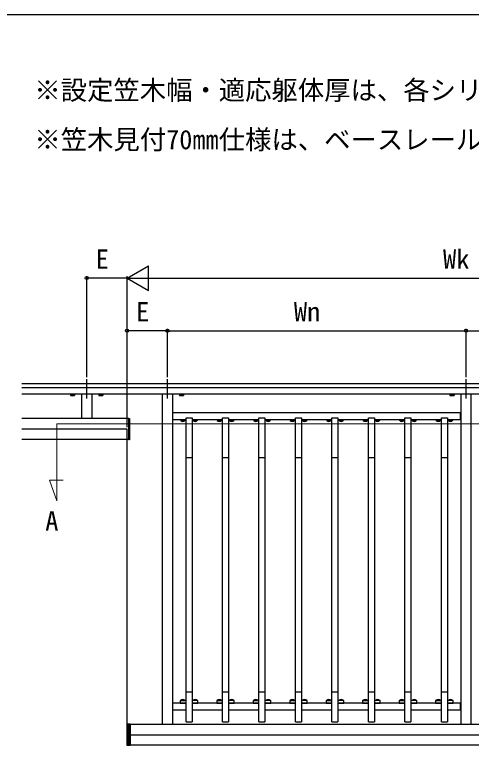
# Model space of a CAD drawing. Units: millimetres, scale not verified. Extents: x -875 to 875, y -1299 to 1292.
# Drawn here: x 177.7 to 437.8, y 834.7 to 1250.8 of the extents above; entities that cross this region are included whole.
import ezdxf
from ezdxf.enums import TextEntityAlignment as Align

# ---------------------------------------------------------------- set-up
doc = ezdxf.new("R2010")
doc.units = ezdxf.units.MM
doc.header["$LTSCALE"] = 8
for name, color, linetype in [('0-2_USER1', 3, 'Continuous'), ('0-7_YKK_A1', 4, 'Continuous'), ('0-8_YKK_D', 6, 'Continuous'), ('0-9_YKK_ZWAK', 7, 'Continuous')]:
    doc.layers.add(name, color=color, linetype=linetype)
doc.layers.add('0-5_YKK_12', color=2, linetype='Continuous', lineweight=18)
doc.styles.add('ＭＳ ゴシック', font='')
doc.styles.get('ＭＳ ゴシック').set_extended_font_data('MS Gothic')

msp = doc.modelspace()

# ---------------------------------------------------------------- linework, layer by layer
at = {"layer": '0-5_YKK_12'}
for points in [[(201.757, 1017.8), (201.757, 974), (197.498, 985.7), (205.298, 985.7)], [(201.757, 1017.8), (597.957, 1017.8), (597.957, 977.5)]]:
    msp.add_lwpolyline(points, dxfattribs=at)
at = {"layer": '0-7_YKK_A1'}
for p, q in [((181.757, 1040.8), (687.757, 1040.8)), ((218.757, 1032.3), (218.757, 1043.3)), ((264.757, 1032.3), (264.757, 1043.3)), ((434.757, 1032.3), (434.757, 1043.3)), ((181.757, 1038.4), (687.757, 1038.4)), ((181.757, 1034.8), (687.757, 1034.8)), ((209.602, 1034.68), (211.912, 1034.68)), ((209.602, 1034.68), (209.602, 1033.969)), ((209.757, 1033.88), (209.602, 1033.969)), ((209.757, 1033.88), (211.757, 1033.88)), ((210.18, 1034.68), (210.18, 1033.969)), ((210.247, 1034.8), (210.247, 1034.68)), ((211.137, 1034.351), (210.757, 1034.553)), ((211.367, 1033.879), (211.137, 1034.351)), ((211.267, 1034.8), (211.267, 1034.68)), ((211.334, 1034.68), (211.334, 1033.969)), ((211.757, 1033.88), (211.912, 1033.969)), ((211.912, 1034.68), (211.912, 1033.969)), ((212.007, 1034.68), (212.007, 1034.8)), ((215.757, 1034.8), (215.757, 1020.8)), ((221.757, 1034.8), (221.757, 1020.8)), ((225.602, 1034.68), (227.912, 1034.68)), ((225.602, 1034.68), (225.602, 1033.969)), ((225.757, 1033.88), (225.602, 1033.969)), ((225.757, 1033.88), (227.757, 1033.88)), ((226.18, 1034.68), (226.18, 1033.969)), ((226.247, 1034.8), (226.247, 1034.68)), ((227.137, 1034.351), (226.757, 1034.553)), ((227.367, 1033.879), (227.137, 1034.351)), ((227.267, 1034.8), (227.267, 1034.68)), ((227.334, 1034.68), (227.334, 1033.969)), ((227.757, 1033.88), (227.912, 1033.969)), ((227.912, 1034.68), (227.912, 1033.969)), ((228.007, 1034.68), (228.007, 1034.8)), ((261.757, 1034.8), (261.757, 846.8)), ((271.602, 1034.68), (273.912, 1034.68)), ((271.602, 1034.68), (271.602, 1033.969)), ((271.757, 1033.88), (271.602, 1033.969)), ((271.757, 1033.88), (273.757, 1033.88)), ((272.18, 1034.68), (272.18, 1033.969)), ((272.247, 1034.8), (272.247, 1034.68)), ((273.137, 1034.351), (272.757, 1034.553)), ((273.367, 1033.879), (273.137, 1034.351)), ((273.267, 1034.8), (273.267, 1034.68)), ((273.334, 1034.68), (273.334, 1033.969)), ((273.757, 1033.88), (273.912, 1033.969)), ((273.912, 1034.68), (273.912, 1033.969)), ((274.007, 1034.68), (274.007, 1034.8)), ((425.602, 1034.68), (427.912, 1034.68)), ((425.602, 1034.68), (425.602, 1033.969)), ((425.757, 1033.88), (425.602, 1033.969)), ((425.757, 1033.88), (427.757, 1033.88)), ((426.18, 1034.68), (426.18, 1033.969)), ((426.247, 1034.8), (426.247, 1034.68)), ((427.137, 1034.351), (426.757, 1034.553)), ((427.367, 1033.879), (427.137, 1034.351)), ((427.267, 1034.8), (427.267, 1034.68)), ((427.334, 1034.68), (427.334, 1033.969)), ((427.757, 1033.88), (427.912, 1033.969)), ((427.912, 1034.68), (427.912, 1033.969)), ((428.007, 1034.68), (428.007, 1034.8)), ((431.757, 1034.8), (431.757, 846.8)), ((431.657, 1024.1), (267.857, 1024.1)), ((267.857, 1020.1), (267.857, 1024.1)), ((431.657, 1020.1), (431.657, 1024.1)), ((242.757, 1020.8), (181.757, 1020.8)), ((242.757, 1008.8), (242.757, 1020.8)), ((275.357, 1020.1), (267.857, 1020.1)), ((272.377, 1019.8), (274.737, 1019.8)), ((272.377, 1019.8), (272.377, 1019.698)), ((272.377, 1019.698), (274.737, 1019.698)), ((274.737, 1019.8), (274.737, 1019.698)), ((275.357, 1021.3), (278.757, 1021.3)), ((275.357, 848.2), (275.357, 1021.3)), ((278.757, 1021.3), (278.757, 848.2)), ((296.077, 1020.1), (278.757, 1020.1)), ((279.377, 1019.8), (279.377, 1019.698)), ((281.737, 1019.8), (279.377, 1019.8)), ((281.737, 1019.698), (279.377, 1019.698)), ((281.737, 1019.8), (281.737, 1019.698)), ((293.097, 1019.8), (295.457, 1019.8)), ((293.097, 1019.8), (293.097, 1019.698)), ((293.097, 1019.698), (295.457, 1019.698)), ((295.457, 1019.8), (295.457, 1019.698)), ((296.077, 1021.3), (299.477, 1021.3)), ((296.077, 848.2), (296.077, 1021.3)), ((299.477, 1021.3), (299.477, 848.2)), ((316.857, 1020.1), (299.477, 1020.1)), ((300.097, 1019.8), (300.097, 1019.698)), ((302.457, 1019.8), (300.097, 1019.8)), ((302.457, 1019.698), (300.097, 1019.698)), ((302.457, 1019.8), (302.457, 1019.698)), ((313.877, 1019.8), (316.237, 1019.8)), ((313.877, 1019.8), (313.877, 1019.698)), ((313.877, 1019.698), (316.237, 1019.698)), ((316.237, 1019.8), (316.237, 1019.698)), ((316.857, 1021.3), (320.257, 1021.3)), ((316.857, 848.2), (316.857, 1021.3)), ((320.257, 1021.3), (320.257, 848.2)), ((337.637, 1020.1), (320.257, 1020.1)), ((320.877, 1019.8), (320.877, 1019.698)), ((323.237, 1019.8), (320.877, 1019.8)), ((323.237, 1019.698), (320.877, 1019.698)), ((323.237, 1019.8), (323.237, 1019.698)), ((334.657, 1019.8), (337.017, 1019.8)), ((334.657, 1019.8), (334.657, 1019.698)), ((334.657, 1019.698), (337.017, 1019.698)), ((337.017, 1019.8), (337.017, 1019.698)), ((337.637, 1021.3), (341.037, 1021.3)), ((337.637, 848.2), (337.637, 1021.3)), ((341.037, 1021.3), (341.037, 848.2)), ((358.417, 1020.1), (341.037, 1020.1)), ((341.657, 1019.8), (341.657, 1019.698)), ((344.017, 1019.8), (341.657, 1019.8)), ((344.017, 1019.698), (341.657, 1019.698)), ((344.017, 1019.8), (344.017, 1019.698)), ((355.437, 1019.8), (357.797, 1019.8)), ((355.437, 1019.8), (355.437, 1019.698)), ((355.437, 1019.698), (357.797, 1019.698)), ((357.797, 1019.8), (357.797, 1019.698)), ((358.417, 1021.3), (361.817, 1021.3)), ((358.417, 848.2), (358.417, 1021.3)), ((361.817, 1021.3), (361.817, 848.2)), ((379.197, 1020.1), (361.817, 1020.1)), ((362.437, 1019.8), (362.437, 1019.698)), ((364.797, 1019.8), (362.437, 1019.8)), ((364.797, 1019.698), (362.437, 1019.698)), ((364.797, 1019.8), (364.797, 1019.698)), ((376.217, 1019.8), (378.577, 1019.8)), ((376.217, 1019.8), (376.217, 1019.698)), ((376.217, 1019.698), (378.577, 1019.698)), ((378.577, 1019.8), (378.577, 1019.698)), ((379.197, 1021.3), (382.597, 1021.3)), ((379.197, 848.2), (379.197, 1021.3)), ((382.597, 1021.3), (382.597, 848.2)), ((399.977, 1020.1), (382.597, 1020.1)), ((383.217, 1019.8), (383.217, 1019.698)), ((385.577, 1019.8), (383.217, 1019.8)), ((385.577, 1019.698), (383.217, 1019.698)), ((385.577, 1019.8), (385.577, 1019.698)), ((396.997, 1019.8), (399.357, 1019.8)), ((396.997, 1019.8), (396.997, 1019.698)), ((396.997, 1019.698), (399.357, 1019.698)), ((399.357, 1019.8), (399.357, 1019.698)), ((399.977, 1021.3), (403.377, 1021.3)), ((399.977, 848.2), (399.977, 1021.3)), ((403.377, 1021.3), (403.377, 848.2)), ((420.757, 1020.1), (403.377, 1020.1)), ((403.997, 1019.8), (403.997, 1019.698)), ((406.357, 1019.8), (403.997, 1019.8)), ((406.357, 1019.698), (403.997, 1019.698)), ((406.357, 1019.8), (406.357, 1019.698)), ((417.777, 1019.8), (420.137, 1019.8)), ((417.777, 1019.8), (417.777, 1019.698)), ((417.777, 1019.698), (420.137, 1019.698)), ((420.137, 1019.8), (420.137, 1019.698)), ((420.757, 1021.3), (424.157, 1021.3)), ((420.757, 848.2), (420.757, 1021.3)), ((424.157, 1021.3), (424.157, 848.2)), ((431.657, 1020.1), (424.157, 1020.1)), ((424.777, 1019.8), (424.777, 1019.698)), ((427.137, 1019.8), (424.777, 1019.8)), ((427.137, 1019.698), (424.777, 1019.698)), ((427.137, 1019.8), (427.137, 1019.698)), ((241.757, 1014.8), (181.757, 1014.8)), ((242.757, 1008.8), (181.757, 1008.8)), ((275.357, 998.6), (278.757, 998.6)), ((296.077, 998.6), (299.477, 998.6)), ((316.857, 998.6), (320.257, 998.6)), ((337.637, 998.6), (341.037, 998.6)), ((358.417, 998.6), (361.817, 998.6)), ((379.197, 998.6), (382.597, 998.6)), ((399.977, 998.6), (403.377, 998.6)), ((420.757, 998.6), (424.157, 998.6)), ((275.357, 865.14), (278.757, 865.14)), ((296.077, 865.14), (299.477, 865.14)), ((316.857, 865.14), (320.257, 865.14)), ((337.637, 865.14), (341.037, 865.14)), ((358.417, 865.14), (361.817, 865.14)), ((379.197, 865.14), (382.597, 865.14)), ((399.977, 865.14), (403.377, 865.14)), ((420.757, 865.14), (424.157, 865.14)), ((275.357, 858.8), (267.857, 858.8)), ((267.857, 854.8), (267.857, 858.8)), ((272.057, 858.8), (275.357, 858.8)), ((272.377, 860.302), (274.737, 860.302)), ((272.377, 860.2), (272.377, 860.302)), ((272.377, 860.2), (274.737, 860.2)), ((274.737, 860.2), (274.737, 860.302)), ((296.077, 858.8), (278.757, 858.8)), ((279.377, 860.2), (279.377, 860.302)), ((281.737, 860.302), (279.377, 860.302)), ((281.737, 860.2), (279.377, 860.2)), ((281.737, 860.2), (281.737, 860.302)), ((292.777, 858.8), (296.077, 858.8)), ((293.097, 860.302), (295.457, 860.302)), ((293.097, 860.2), (293.097, 860.302)), ((293.097, 860.2), (295.457, 860.2)), ((295.457, 860.2), (295.457, 860.302)), ((316.857, 858.8), (299.477, 858.8)), ((300.097, 860.2), (300.097, 860.302)), ((302.457, 860.302), (300.097, 860.302)), ((302.457, 860.2), (300.097, 860.2)), ((302.457, 860.2), (302.457, 860.302)), ((313.557, 858.8), (316.857, 858.8)), ((313.877, 860.302), (316.237, 860.302)), ((313.877, 860.2), (313.877, 860.302)), ((313.877, 860.2), (316.237, 860.2)), ((316.237, 860.2), (316.237, 860.302)), ((337.637, 858.8), (320.257, 858.8)), ((320.877, 860.2), (320.877, 860.302)), ((323.237, 860.302), (320.877, 860.302)), ((323.237, 860.2), (320.877, 860.2)), ((323.237, 860.2), (323.237, 860.302)), ((334.337, 858.8), (337.637, 858.8)), ((334.657, 860.302), (337.017, 860.302)), ((334.657, 860.2), (334.657, 860.302)), ((334.657, 860.2), (337.017, 860.2)), ((337.017, 860.2), (337.017, 860.302)), ((358.417, 858.8), (341.037, 858.8)), ((341.657, 860.2), (341.657, 860.302)), ((344.017, 860.302), (341.657, 860.302)), ((344.017, 860.2), (341.657, 860.2)), ((344.017, 860.2), (344.017, 860.302)), ((355.117, 858.8), (358.417, 858.8)), ((355.437, 860.302), (357.797, 860.302)), ((355.437, 860.2), (355.437, 860.302)), ((355.437, 860.2), (357.797, 860.2)), ((357.797, 860.2), (357.797, 860.302)), ((379.197, 858.8), (361.817, 858.8)), ((362.437, 860.2), (362.437, 860.302)), ((364.797, 860.302), (362.437, 860.302)), ((364.797, 860.2), (362.437, 860.2)), ((364.797, 860.2), (364.797, 860.302)), ((375.897, 858.8), (379.197, 858.8)), ((376.217, 860.302), (378.577, 860.302)), ((376.217, 860.2), (376.217, 860.302)), ((376.217, 860.2), (378.577, 860.2)), ((378.577, 860.2), (378.577, 860.302)), ((399.977, 858.8), (382.597, 858.8)), ((383.217, 860.2), (383.217, 860.302)), ((385.577, 860.302), (383.217, 860.302)), ((385.577, 860.2), (383.217, 860.2)), ((385.577, 860.2), (385.577, 860.302)), ((396.677, 858.8), (399.977, 858.8)), ((396.997, 860.302), (399.357, 860.302)), ((396.997, 860.2), (396.997, 860.302)), ((396.997, 860.2), (399.357, 860.2)), ((399.357, 860.2), (399.357, 860.302)), ((420.757, 858.8), (403.377, 858.8)), ((403.997, 860.2), (403.997, 860.302)), ((406.357, 860.302), (403.997, 860.302)), ((406.357, 860.2), (403.997, 860.2)), ((406.357, 860.2), (406.357, 860.302)), ((417.457, 858.8), (420.757, 858.8)), ((417.777, 860.302), (420.137, 860.302)), ((417.777, 860.2), (417.777, 860.302)), ((417.777, 860.2), (420.137, 860.2)), ((420.137, 860.2), (420.137, 860.302)), ((431.657, 858.8), (424.157, 858.8)), ((424.777, 860.2), (424.777, 860.302)), ((427.137, 860.302), (424.777, 860.302)), ((427.137, 860.2), (424.777, 860.2)), ((427.137, 860.2), (427.137, 860.302)), ((431.657, 854.8), (431.657, 858.8)), ((275.357, 854.8), (267.857, 854.8)), ((296.077, 854.8), (278.757, 854.8)), ((316.857, 854.8), (299.477, 854.8)), ((337.637, 854.8), (320.257, 854.8)), ((358.417, 854.8), (341.037, 854.8)), ((379.197, 854.8), (361.817, 854.8)), ((399.977, 854.8), (382.597, 854.8)), ((420.757, 854.8), (403.377, 854.8)), ((431.657, 854.8), (424.157, 854.8)), ((241.957, 846.9), (241.957, 834.7)), ((242.257, 846.9), (242.257, 834.7)), ((242.557, 846.9), (242.557, 834.7)), ((242.857, 846.9), (242.857, 834.7)), ((243.157, 846.9), (243.157, 834.7)), ((243.457, 846.8), (626.057, 846.8)), ((275.357, 848.2), (278.757, 848.2)), ((296.077, 848.2), (299.477, 848.2)), ((316.857, 848.2), (320.257, 848.2)), ((337.637, 848.2), (341.037, 848.2)), ((358.417, 848.2), (361.817, 848.2)), ((379.197, 848.2), (382.597, 848.2)), ((399.977, 848.2), (403.377, 848.2)), ((420.757, 848.2), (424.157, 848.2)), ((241.757, 840.8), (627.757, 840.8)), ((626.057, 834.8), (243.457, 834.8))]:
    msp.add_line(p, q, dxfattribs=at)
for points in [[(209.507, 1034.8), (209.507, 1034.68), (212.007, 1034.68)], [(210.147, 1033.879), (210.377, 1034.351), (210.757, 1034.553)], [(225.507, 1034.8), (225.507, 1034.68), (228.007, 1034.68)], [(226.147, 1033.879), (226.377, 1034.351), (226.757, 1034.553)], [(261.757, 846.8), (267.757, 846.8), (267.757, 1034.8)], [(271.507, 1034.8), (271.507, 1034.68), (274.007, 1034.68)], [(272.147, 1033.879), (272.377, 1034.351), (272.757, 1034.553)], [(425.507, 1034.8), (425.507, 1034.68), (428.007, 1034.68)], [(426.147, 1033.879), (426.377, 1034.351), (426.757, 1034.553)], [(431.757, 846.8), (437.757, 846.8), (437.757, 1034.8)], [(275.357, 1019.8), (272.057, 1019.8), (272.057, 1020.1)], [(282.057, 1020.1), (282.057, 1019.8), (278.757, 1019.8)], [(296.077, 1019.8), (292.777, 1019.8), (292.777, 1020.1)], [(302.777, 1020.1), (302.777, 1019.8), (299.477, 1019.8)], [(316.857, 1019.8), (313.557, 1019.8), (313.557, 1020.1)], [(323.557, 1020.1), (323.557, 1019.8), (320.257, 1019.8)], [(337.637, 1019.8), (334.337, 1019.8), (334.337, 1020.1)], [(344.337, 1020.1), (344.337, 1019.8), (341.037, 1019.8)], [(358.417, 1019.8), (355.117, 1019.8), (355.117, 1020.1)], [(365.117, 1020.1), (365.117, 1019.8), (361.817, 1019.8)], [(379.197, 1019.8), (375.897, 1019.8), (375.897, 1020.1)], [(385.897, 1020.1), (385.897, 1019.8), (382.597, 1019.8)], [(399.977, 1019.8), (396.677, 1019.8), (396.677, 1020.1)], [(406.677, 1020.1), (406.677, 1019.8), (403.377, 1019.8)], [(420.757, 1019.8), (417.457, 1019.8), (417.457, 1020.1)], [(427.457, 1020.1), (427.457, 1019.8), (424.157, 1019.8)], [(241.757, 843.6), (241.757, 1008.7), (241.757, 1014.8)], [(275.357, 860.2), (272.057, 860.2), (272.057, 858.8)], [(278.757, 858.8), (282.057, 858.8), (282.057, 860.2), (278.757, 860.2)], [(296.077, 860.2), (292.777, 860.2), (292.777, 858.8)], [(299.477, 858.8), (302.777, 858.8), (302.777, 860.2), (299.477, 860.2)], [(316.857, 860.2), (313.557, 860.2), (313.557, 858.8)], [(320.257, 858.8), (323.557, 858.8), (323.557, 860.2), (320.257, 860.2)], [(337.637, 860.2), (334.337, 860.2), (334.337, 858.8)], [(341.037, 858.8), (344.337, 858.8), (344.337, 860.2), (341.037, 860.2)], [(358.417, 860.2), (355.117, 860.2), (355.117, 858.8)], [(361.817, 858.8), (365.117, 858.8), (365.117, 860.2), (361.817, 860.2)], [(379.197, 860.2), (375.897, 860.2), (375.897, 858.8)], [(382.597, 858.8), (385.897, 858.8), (385.897, 860.2), (382.597, 860.2)], [(399.977, 860.2), (396.677, 860.2), (396.677, 858.8)], [(403.377, 858.8), (406.677, 858.8), (406.677, 860.2), (403.377, 860.2)], [(420.757, 860.2), (417.457, 860.2), (417.457, 858.8)], [(424.157, 858.8), (427.457, 858.8), (427.457, 860.2), (424.157, 860.2)]]:
    msp.add_lwpolyline(points, dxfattribs=at)
for points in [[(242.757, 1008.7), (242.757, 1020.9), (243.157, 1020.9), (243.157, 1008.7)], [(243.457, 834.7), (241.757, 834.7), (241.757, 846.9), (243.457, 846.9)]]:
    msp.add_lwpolyline(points, close=True, dxfattribs=at)
for centre, radius, start, end in [((209.891, 1034.391), 0.511, 235.61575, 304.38425), ((210.757, 1035.791), 1.911, 252.41205, 287.58795), ((211.623, 1034.391), 0.511, 235.61575, 304.38425), ((225.891, 1034.391), 0.511, 235.61575, 304.38425), ((226.757, 1035.791), 1.911, 252.41205, 287.58795), ((227.623, 1034.391), 0.511, 235.61575, 304.38425), ((271.891, 1034.391), 0.511, 235.61575, 304.38425), ((272.757, 1035.791), 1.911, 252.41205, 287.58795), ((273.623, 1034.391), 0.511, 235.61575, 304.38425), ((425.891, 1034.391), 0.511, 235.61575, 304.38425), ((426.757, 1035.791), 1.911, 252.41205, 287.58795), ((427.623, 1034.391), 0.511, 235.61575, 304.38425), ((273.557, 1020.846), 1.647, 224.2189, 315.7811), ((280.557, 1020.846), 1.647, 224.2189, 315.7811), ((294.277, 1020.846), 1.647, 224.2189, 315.7811), ((301.277, 1020.846), 1.647, 224.2189, 315.7811), ((315.057, 1020.846), 1.647, 224.2189, 315.7811), ((322.057, 1020.846), 1.647, 224.2189, 315.7811), ((335.837, 1020.846), 1.647, 224.2189, 315.7811), ((342.837, 1020.846), 1.647, 224.2189, 315.7811), ((356.617, 1020.846), 1.647, 224.2189, 315.7811), ((363.617, 1020.846), 1.647, 224.2189, 315.7811), ((377.397, 1020.846), 1.647, 224.2189, 315.7811), ((384.397, 1020.846), 1.647, 224.2189, 315.7811), ((398.177, 1020.846), 1.647, 224.2189, 315.7811), ((405.177, 1020.846), 1.647, 224.2189, 315.7811), ((418.957, 1020.846), 1.647, 224.2189, 315.7811), ((425.957, 1020.846), 1.647, 224.2189, 315.7811), ((273.557, 859.154), 1.647, 44.2189, 135.7811), ((280.557, 859.154), 1.647, 44.2189, 135.7811), ((294.277, 859.154), 1.647, 44.2189, 135.7811), ((301.277, 859.154), 1.647, 44.2189, 135.7811), ((315.057, 859.154), 1.647, 44.2189, 135.7811), ((322.057, 859.154), 1.647, 44.2189, 135.7811), ((335.837, 859.154), 1.647, 44.2189, 135.7811), ((342.837, 859.154), 1.647, 44.2189, 135.7811), ((356.617, 859.154), 1.647, 44.2189, 135.7811), ((363.617, 859.154), 1.647, 44.2189, 135.7811), ((377.397, 859.154), 1.647, 44.2189, 135.7811), ((384.397, 859.154), 1.647, 44.2189, 135.7811), ((398.177, 859.154), 1.647, 44.2189, 135.7811), ((405.177, 859.154), 1.647, 44.2189, 135.7811), ((418.957, 859.154), 1.647, 44.2189, 135.7811), ((425.957, 859.154), 1.647, 44.2189, 135.7811)]:
    msp.add_arc(centre, radius, start, end, dxfattribs=at)
at = {"layer": '0-8_YKK_D'}
for p, q in [((241.757, 1100.8), (253.881, 1107.8)), ((253.881, 1093.8), (253.881, 1107.8)), ((218.757, 1044.3), (218.757, 1101.8)), ((241.757, 1100.8), (218.757, 1100.8)), ((241.757, 1015.8), (241.757, 1101.8)), ((241.757, 1015.8), (241.757, 1101.8)), ((241.757, 1100.8), (253.881, 1093.8)), ((241.757, 1100.8), (266.006, 1100.8)), ((255.757, 1100.8), (613.757, 1100.8)), ((241.757, 1015.8), (241.757, 1071.8)), ((264.757, 1070.8), (241.757, 1070.8)), ((264.757, 1044.3), (264.757, 1071.8)), ((264.757, 1044.3), (264.757, 1071.8)), ((264.757, 1070.8), (434.757, 1070.8)), ((434.757, 1044.3), (434.757, 1071.8)), ((434.757, 1044.3), (434.757, 1071.8)), ((434.757, 1070.8), (604.757, 1070.8))]:
    msp.add_line(p, q, dxfattribs=at)
for centre in [(218.757, 1100.8), (241.757, 1070.8), (264.757, 1070.8), (264.757, 1070.8), (434.757, 1070.8), (434.757, 1070.8)]:
    msp.add_circle(centre, 0.875, dxfattribs=at)
at = {"layer": '0-9_YKK_ZWAK'}
msp.add_line((-875, 1250.8), (875, 1250.8), dxfattribs=at)

# ---------------------------------------------------------------- texts
at = {"layer": '0-2_USER1', "style": 'ＭＳ ゴシック'}
for s, p in [('※設定笠木幅・適応躯体厚は、各シリーズの技術資料をご参照ください。', (188.955, 1198.999)), ('※笠木見付70㎜仕様は、ベースレールの納まり図をご参照ください。', (188.955, 1170.845)), ('A', (195.184, 953.739))]:
    msp.add_text(s, height=11, dxfattribs=at).set_placement(p, align=Align.BOTTOM_LEFT)
at = {"layer": '0-8_YKK_D', "style": 'ＭＳ ゴシック'}
for s, p in [('E', (223.908, 1102.8)), ('Wk', (421.675, 1102.8)), ('E', (246.908, 1072.8)), ('Wn', (336.76, 1072.8))]:
    msp.add_text(s, height=11, dxfattribs=at).set_placement(p, align=Align.BOTTOM_LEFT)

doc.saveas('drawing.dxf')
